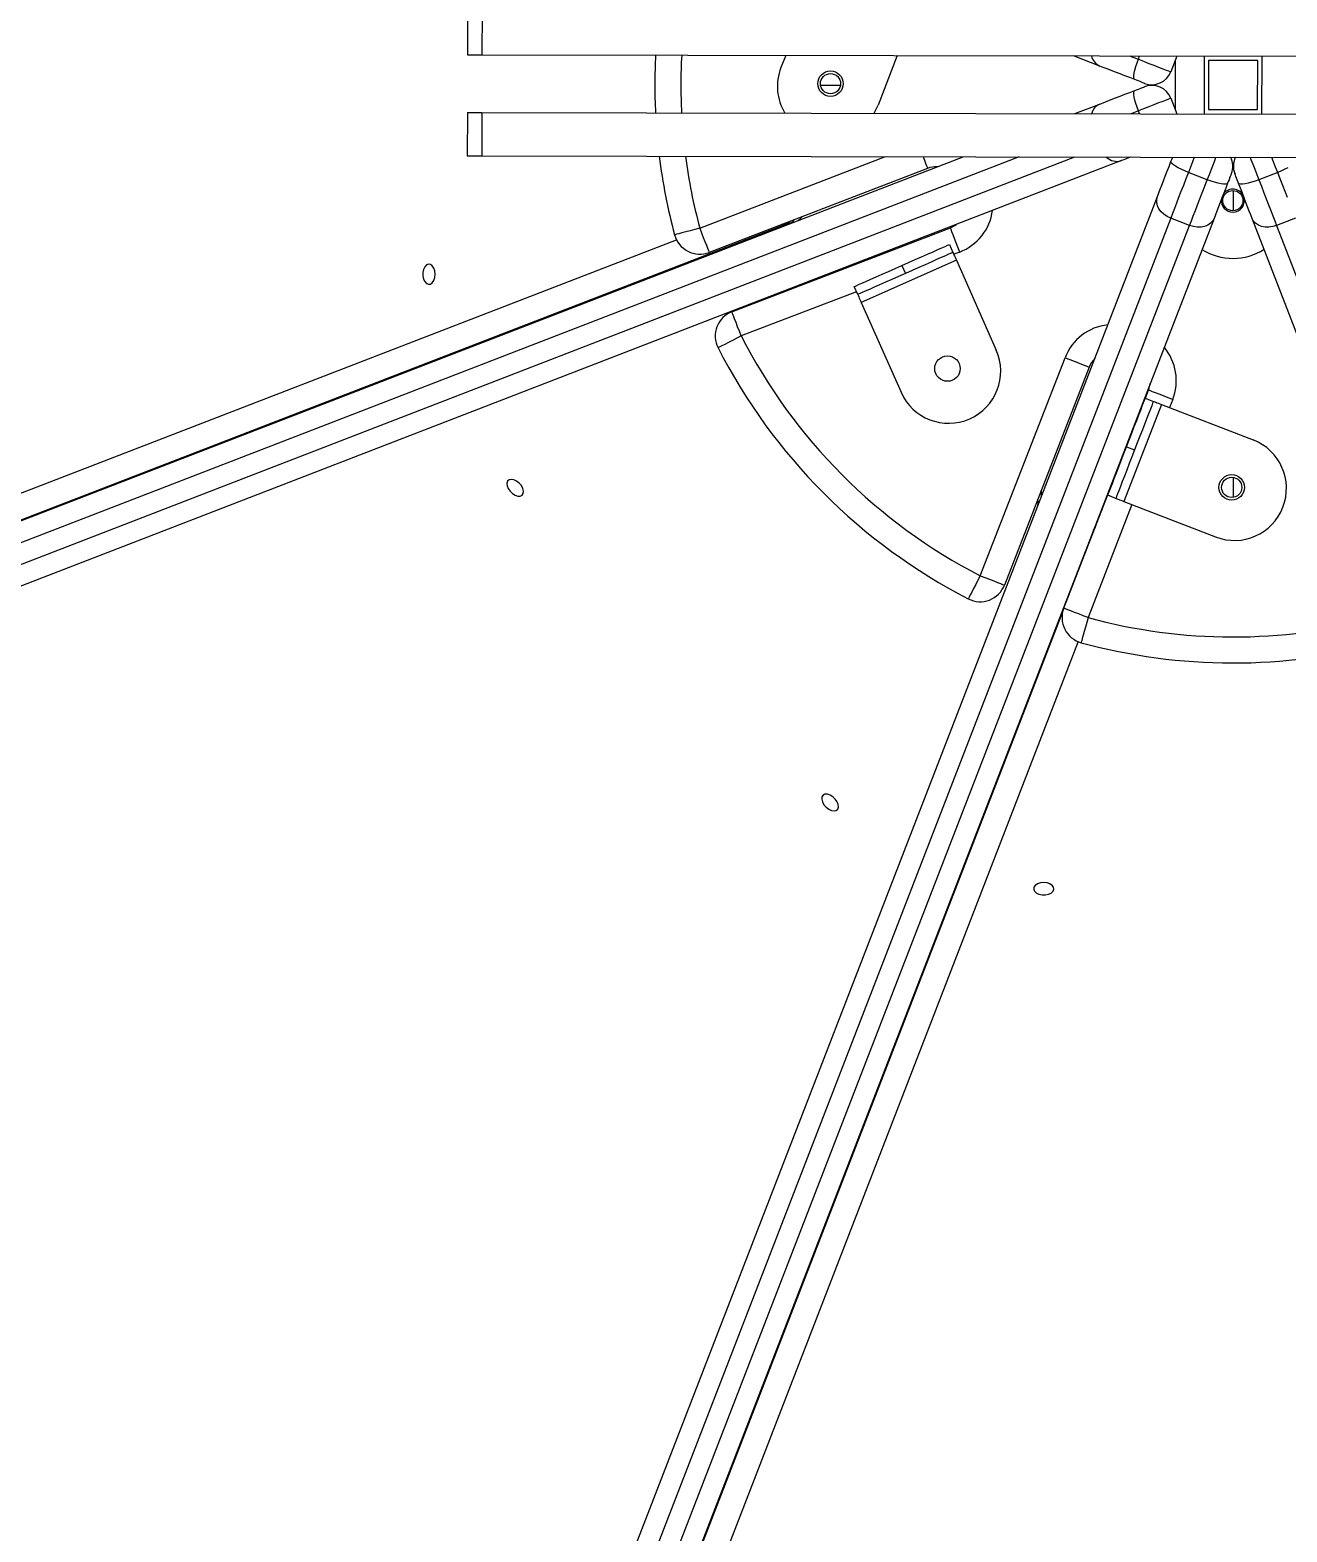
# Model space of a CAD drawing. Header units: millimetres. Extents: x -6332 to 8932, y -6739 to 7096.
# Drawn here: x -2262 to -1828, y -111 to 409 of the extents above; entities that cross this region are included whole.
import ezdxf

# ---------------------------------------------------------------- set-up
doc = ezdxf.new("R2010")
doc.units = ezdxf.units.MM
for name, color, linetype in [('DIKOM_ОБЪЕКТ', 7, 'Continuous'), ('DIKOM_РАЗМЕР_ЗОНА', 7, 'Continuous'), ('DIKOM_РАЗМЕР_ОБЪЕКТА', 7, 'Continuous')]:
    doc.layers.add(name, color=color, linetype=linetype)
doc.styles.add('style1', font='arial.ttf', dxfattribs={"width": 0.8})
doc.dimstyles.new('1-50', dxfattribs={"dimtxt": 300, "dimasz": 200, "dimexe": 100, "dimexo": 0, "dimgap": 100, "dimtad": 1, "dimtxsty": 'style1', "dimcen": 200, "dimclrd": 7, "dimclre": 7, "dimclrt": 7, "dimadec": 1, "dimazin": 2, "dimtfac": 1, "dimtmove": 0, "dimatfit": 2, "dimfxl": 0, "dimlwd": 25, "dimlwe": 18, "dimarcsym": 0})

# ---------------------------------------------------------------- blocks, each defined once
blk = doc.blocks.new('*D9')
at = {"layer": 'Defpoints', "color": 0, "transparency": 16777216}
for p in [(777.17, 5593.97), (-4228.73, -3389.78), (7301.72, -3389.78)]:
    blk.add_point(p, dxfattribs=at)
at = {"layer": 'DIKOM_РАЗМЕР_ОБЪЕКТА', "color": 7, "lineweight": 18, "transparency": 16777216}
for p, q in [((777.17, 5593.97), (7401.72, 5593.97)), ((-4228.73, -3389.78), (7401.72, -3389.78))]:
    blk.add_line(p, q, dxfattribs=at)
at = {"layer": 'DIKOM_РАЗМЕР_ОБЪЕКТА', "color": 7, "lineweight": 25, "transparency": 16777216}
blk.add_line((7301.72, 5393.97), (7301.72, -3189.78), dxfattribs=at)
at = {"layer": 'DIKOM_РАЗМЕР_ОБЪЕКТА', "color": 7, "transparency": 16777216}
for points in [[(7268.39, 5393.97), (7335.06, 5393.97), (7301.72, 5593.97)], [(7268.39, -3189.78), (7335.06, -3189.78), (7301.72, -3389.78)]]:
    blk.add_solid(points, dxfattribs=at)
at = {"layer": 'DIKOM_РАЗМЕР_ОБЪЕКТА', "color": 7, "transparency": 16777216, "insert": (7048.55, 1153.71), "char_height": 300, "attachment_point": 5, "rotation": 90, "style": 'style1'}
blk.add_mtext('9000', dxfattribs=at)
blk = doc.blocks.new('*D10')
at = {"layer": 'Defpoints', "color": 0, "transparency": 16777216}
for p in [(4034.78, 3636.59), (-4490.85, -1960.46), (4034.78, -5533.39)]:
    blk.add_point(p, dxfattribs=at)
at = {"layer": 'DIKOM_РАЗМЕР_ОБЪЕКТА', "color": 7, "lineweight": 18, "transparency": 16777216}
for p, q in [((4034.78, 3636.59), (4034.78, -5633.39)), ((-4490.85, -1960.46), (-4490.85, -5633.39))]:
    blk.add_line(p, q, dxfattribs=at)
at = {"layer": 'DIKOM_РАЗМЕР_ОБЪЕКТА', "color": 7, "lineweight": 25, "transparency": 16777216}
blk.add_line((-4290.85, -5533.39), (3834.78, -5533.39), dxfattribs=at)
at = {"layer": 'DIKOM_РАЗМЕР_ОБЪЕКТА', "color": 7, "transparency": 16777216}
for points in [[(-4290.85, -5500.05), (-4290.85, -5566.72), (-4490.85, -5533.39)], [(3834.78, -5500.05), (3834.78, -5566.72), (4034.78, -5533.39)]]:
    blk.add_solid(points, dxfattribs=at)
at = {"layer": 'DIKOM_РАЗМЕР_ОБЪЕКТА', "color": 7, "transparency": 16777216, "insert": (308.03, -5280.21), "char_height": 300, "attachment_point": 5, "style": 'style1'}
blk.add_mtext('8500', dxfattribs=at)
blk = doc.blocks.new('*D11')
at = {"layer": 'Defpoints', "color": 0, "transparency": 16777216}
for p in [(1114.35, 7096.35), (-4349.59, -4627.34), (8831.76, -4627.34)]:
    blk.add_point(p, dxfattribs=at)
at = {"layer": 'DIKOM_РАЗМЕР_ЗОНА', "color": 7, "lineweight": 18, "transparency": 16777216}
for p, q in [((1114.35, 7096.35), (8931.76, 7096.35)), ((-4349.59, -4627.34), (8931.76, -4627.34))]:
    blk.add_line(p, q, dxfattribs=at)
at = {"layer": 'DIKOM_РАЗМЕР_ЗОНА', "color": 7, "lineweight": 25, "transparency": 16777216}
blk.add_line((8831.76, 6896.35), (8831.76, -4427.34), dxfattribs=at)
at = {"layer": 'DIKOM_РАЗМЕР_ЗОНА', "color": 7, "transparency": 16777216}
for points in [[(8798.42, 6896.35), (8865.09, 6896.35), (8831.76, 7096.35)], [(8798.42, -4427.34), (8865.09, -4427.34), (8831.76, -4627.34)]]:
    blk.add_solid(points, dxfattribs=at)
at = {"layer": 'DIKOM_РАЗМЕР_ЗОНА', "color": 7, "transparency": 16777216, "insert": (8578.59, 1308.2), "char_height": 300, "attachment_point": 5, "rotation": 90, "style": 'style1'}
blk.add_mtext('11750', dxfattribs=at)
blk = doc.blocks.new('*D12')
at = {"layer": 'Defpoints', "color": 0, "transparency": 16777216}
for p in [(6134.38, 3354.85), (-6332, -2644.93), (6134.38, -6639)]:
    blk.add_point(p, dxfattribs=at)
at = {"layer": 'DIKOM_РАЗМЕР_ЗОНА', "color": 7, "lineweight": 18, "transparency": 16777216}
for p, q in [((6134.38, 3354.85), (6134.38, -6739)), ((-6332, -2644.93), (-6332, -6739))]:
    blk.add_line(p, q, dxfattribs=at)
at = {"layer": 'DIKOM_РАЗМЕР_ЗОНА', "color": 7, "lineweight": 25, "transparency": 16777216}
blk.add_line((-6132, -6639), (5934.38, -6639), dxfattribs=at)
at = {"layer": 'DIKOM_РАЗМЕР_ЗОНА', "color": 7, "transparency": 16777216}
for points in [[(-6132, -6605.67), (-6132, -6672.33), (-6332, -6639)], [(5934.38, -6605.67), (5934.38, -6672.33), (6134.38, -6639)]]:
    blk.add_solid(points, dxfattribs=at)
at = {"layer": 'DIKOM_РАЗМЕР_ЗОНА', "color": 7, "transparency": 16777216, "insert": (-98.81, -6385.83), "char_height": 300, "attachment_point": 5, "style": 'style1'}
blk.add_mtext('12500', dxfattribs=at)

msp = doc.modelspace()

# ---------------------------------------------------------------- linework, layer by layer
at = {"layer": 'DIKOM_ОБЪЕКТ', "color": 7, "linetype": 'Continuous', "lineweight": 15}
for p, q in [((-2111.105, 415.564), (-2111.132, 400.563)), ((-2106.105, 415.554), (-2106.132, 400.555)), ((-2111.132, 400.563), (-2111.053, 400.563)), ((-2111.053, 400.563), (-2110.62, 400.562)), ((-2110.62, 400.562), (-2109.841, 400.561)), ((-2109.841, 400.561), (-2108.776, 400.559)), ((-2108.776, 400.559), (-2107.507, 400.557)), ((-2107.507, 400.557), (-2106.132, 400.555)), ((-2106.132, 400.555), (-1821.312, 400.042)), ((-2001.074, 400.365), (-2002.716, 396.116)), ((-1962.504, 400.296), (-1969.138, 383.136)), ((-1892.465, 396.665), (-1901.574, 400.187)), ((-1891.251, 396.195), (-1892.465, 396.665)), ((-1889.929, 395.684), (-1891.251, 396.195)), ((-1888.509, 395.135), (-1889.929, 395.684)), ((-1887.001, 394.552), (-1888.509, 395.135)), ((-1882.07, 400.151), (-1881.369, 399.88)), ((-1881.369, 399.88), (-1879.089, 398.998)), ((-1880.492, 394.235), (-1880.272, 395.287)), ((-1880.272, 395.287), (-1879.956, 396.462)), ((-1879.956, 396.462), (-1879.556, 397.715)), ((-1879.556, 397.715), (-1879.089, 398.998)), ((-1879.089, 398.998), (-1878.646, 400.145)), ((-1879.089, 398.998), (-1877.265, 398.294)), ((-1877.265, 398.294), (-1875.44, 397.588)), ((-1875.44, 397.588), (-1873.685, 396.91)), ((-1873.685, 396.91), (-1872.066, 396.283)), ((-1872.066, 396.283), (-1870.646, 395.735)), ((-1870.646, 395.735), (-1869.481, 395.284)), ((-1869.481, 395.284), (-1868.615, 394.949)), ((-1865.795, 400.122), (-1867.901, 394.673)), ((-1866.314, 398.778), (-1866.346, 381.476)), ((-1856.312, 400.105), (-1856.348, 380.105)), ((-1854.815, 398.603), (-1854.845, 381.602)), ((-1837.815, 398.571), (-1854.815, 398.603)), ((-1837.845, 381.572), (-1837.815, 398.571)), ((-1836.348, 380.069), (-1836.312, 400.068)), ((-1989.035, 390.087), (-1982.099, 390.087)), ((-1885.416, 393.94), (-1887.001, 394.552)), ((-1883.765, 393.301), (-1885.416, 393.94)), ((-1882.059, 392.642), (-1883.765, 393.301)), ((-1880.311, 391.966), (-1882.059, 392.642)), ((-1880.617, 392.655), (-1880.609, 393.346)), ((-1880.516, 392.19), (-1880.617, 392.655)), ((-1880.609, 393.346), (-1880.492, 394.235)), ((-1880.311, 391.966), (-1880.516, 392.19)), ((-1879.695, 391.727), (-1880.311, 391.966)), ((-1879.082, 391.491), (-1879.695, 391.727)), ((-1878.501, 391.267), (-1879.082, 391.491)), ((-1877.982, 391.066), (-1878.501, 391.267)), ((-1877.549, 390.899), (-1877.982, 391.066)), ((-1877.224, 390.773), (-1877.549, 390.899)), ((-1877.023, 390.695), (-1877.224, 390.773)), ((-1876.954, 390.669), (-1877.023, 390.695)), ((-1868.615, 394.949), (-1868.081, 394.743)), ((-1868.081, 394.743), (-1867.901, 394.673)), ((-1889.929, 384.489), (-1888.509, 385.038)), ((-1888.509, 385.038), (-1887.001, 385.621)), ((-1887.001, 385.621), (-1885.416, 386.234)), ((-1885.416, 386.234), (-1883.765, 386.872)), ((-1883.765, 386.872), (-1882.059, 387.531)), ((-1882.059, 387.531), (-1880.311, 388.207)), ((-1880.617, 387.518), (-1880.516, 387.984)), ((-1880.609, 386.828), (-1880.617, 387.518)), ((-1880.492, 385.94), (-1880.609, 386.828)), ((-1880.516, 387.984), (-1880.311, 388.207)), ((-1880.272, 384.888), (-1880.492, 385.94)), ((-1880.311, 388.207), (-1879.695, 388.446)), ((-1879.956, 383.712), (-1880.272, 384.888)), ((-1879.695, 388.446), (-1879.082, 388.682)), ((-1879.082, 388.682), (-1878.501, 388.907)), ((-1878.501, 388.907), (-1877.982, 389.108)), ((-1877.982, 389.108), (-1877.549, 389.275)), ((-1877.549, 389.275), (-1877.224, 389.401)), ((-1877.224, 389.401), (-1877.023, 389.479)), ((-1877.023, 389.479), (-1876.954, 389.505)), ((-1869.481, 384.89), (-1870.646, 384.439)), ((-1868.615, 385.224), (-1869.481, 384.89)), ((-1868.081, 385.43), (-1868.615, 385.224)), ((-1867.901, 385.5), (-1868.081, 385.43)), ((-1867.901, 385.5), (-1865.822, 380.122)), ((-2111.168, 380.564), (-2111.195, 365.563)), ((-2111.168, 380.564), (-2111.089, 380.563)), ((-2111.089, 380.563), (-2110.656, 380.563)), ((-2110.656, 380.563), (-2109.877, 380.561)), ((-2109.877, 380.561), (-2108.812, 380.559)), ((-2108.812, 380.559), (-2107.543, 380.557)), ((-2107.543, 380.557), (-2106.168, 380.554)), ((-2106.168, 380.554), (-2106.195, 365.554)), ((-2106.168, 380.554), (-1821.348, 380.042)), ((-1970.525, 380.31), (-1970.233, 380.813)), ((-1970.233, 380.813), (-1969.138, 383.136)), ((-1901.062, 380.185), (-1892.465, 383.509)), ((-1892.465, 383.509), (-1891.251, 383.978)), ((-1891.251, 383.978), (-1889.929, 384.489)), ((-1881.369, 380.294), (-1881.739, 380.151)), ((-1879.089, 381.175), (-1881.369, 380.294)), ((-1879.556, 382.459), (-1879.956, 383.712)), ((-1879.089, 381.175), (-1879.556, 382.459)), ((-1877.265, 381.88), (-1879.089, 381.175)), ((-1878.691, 380.145), (-1879.089, 381.175)), ((-1875.44, 382.586), (-1877.265, 381.88)), ((-1873.685, 383.265), (-1875.44, 382.586)), ((-1872.066, 383.89), (-1873.685, 383.265)), ((-1870.646, 384.439), (-1872.066, 383.89)), ((-1854.845, 381.602), (-1837.845, 381.572)), ((-1920.36, 365.22), (-2827.309, 14.603)), ((-2824.831, 23.066), (-1939.683, 365.254)), ((-2824.784, 8.074), (-1901.037, 365.185)), ((-1884.893, 363.921), (-2817.259, 3.478)), ((-2111.195, 365.563), (-2111.116, 365.563)), ((-2111.116, 365.563), (-2110.683, 365.562)), ((-2110.683, 365.562), (-2109.904, 365.561)), ((-2109.904, 365.561), (-2108.839, 365.559)), ((-2108.839, 365.559), (-2107.57, 365.557)), ((-2107.57, 365.557), (-2106.195, 365.554)), ((-2106.195, 365.554), (-1821.375, 365.042)), ((-2030.803, 340.581), (-1966.509, 365.303)), ((-1953.572, 365.28), (-1953.451, 364.966)), ((-1953.451, 364.966), (-1952.962, 363.694)), ((-1867.797, 363.679), (-1867.559, 364.294)), ((-1867.559, 364.294), (-1867.321, 364.907)), ((-1867.321, 364.907), (-1867.238, 365.125)), ((-1859.738, 365.11), (-1860.361, 363.501)), ((-1853.153, 362.732), (-1852.527, 364.351)), ((-1852.527, 364.351), (-1852.238, 365.097)), ((-1840.414, 365.076), (-1840.133, 364.351)), ((-1840.133, 364.351), (-1839.508, 362.732)), ((-1832.3, 363.501), (-1832.904, 365.063)), ((-1952.016, 361.234), (-2027.573, 332.18)), ((-1952.962, 363.694), (-1952.56, 362.649)), ((-1952.56, 362.649), (-1952.262, 361.873)), ((-1952.262, 361.873), (-1952.078, 361.395)), ((-1952.078, 361.395), (-1952.016, 361.234)), ((-1869.77, 358.573), (-1869.132, 360.225)), ((-1869.132, 360.225), (-1868.472, 361.93)), ((-1868.472, 361.93), (-1867.797, 363.679)), ((-1867.769, 363.376), (-1867.797, 363.679)), ((-1867.492, 362.988), (-1867.769, 363.376)), ((-1866.976, 362.53), (-1867.492, 362.988)), ((-1866.24, 362.019), (-1866.976, 362.53)), ((-1865.313, 361.474), (-1866.24, 362.019)), ((-1864.231, 360.917), (-1865.313, 361.474)), ((-1863.035, 360.37), (-1864.231, 360.917)), ((-1861.771, 359.852), (-1863.035, 360.37)), ((-1861.771, 359.852), (-1862.652, 357.572)), ((-1861.066, 361.675), (-1861.771, 359.852)), ((-1855.242, 357.328), (-1861.771, 359.852)), ((-1860.361, 363.501), (-1861.066, 361.675)), ((-1855.242, 357.328), (-1854.537, 359.152)), ((-1854.537, 359.152), (-1853.831, 360.976)), ((-1853.831, 360.976), (-1853.153, 362.732)), ((-1847.142, 358.868), (-1847.309, 358.435)), ((-1847.016, 359.193), (-1847.142, 358.868)), ((-1846.938, 359.394), (-1847.016, 359.193)), ((-1846.912, 359.463), (-1846.938, 359.394)), ((-1845.722, 359.394), (-1845.748, 359.463)), ((-1845.644, 359.193), (-1845.722, 359.394)), ((-1845.518, 358.868), (-1845.644, 359.193)), ((-1845.351, 358.435), (-1845.518, 358.868)), ((-1839.508, 362.732), (-1838.829, 360.976)), ((-1838.829, 360.976), (-1838.123, 359.152)), ((-1838.123, 359.152), (-1837.418, 357.328)), ((-1830.889, 359.852), (-1837.418, 357.328)), ((-1831.594, 361.675), (-1832.3, 363.501)), ((-1830.889, 359.852), (-1831.594, 361.675)), ((-1829.625, 360.37), (-1830.889, 359.852)), ((-1830.008, 357.572), (-1830.889, 359.852)), ((-1828.429, 360.917), (-1829.625, 360.37)), ((-1827.347, 361.474), (-1828.429, 360.917)), ((-1872.026, 352.738), (-1871.515, 354.06)), ((-1871.515, 354.06), (-1870.966, 355.48)), ((-1870.966, 355.48), (-1870.383, 356.988)), ((-1870.383, 356.988), (-1869.77, 358.573)), ((-1863.513, 355.347), (-1864.345, 353.193)), ((-1862.652, 357.572), (-1863.513, 355.347)), ((-1856.984, 352.822), (-1856.123, 355.047)), ((-1856.123, 355.047), (-1855.242, 357.328)), ((-1853.958, 356.86), (-1855.242, 357.328)), ((-1852.705, 356.462), (-1853.958, 356.86)), ((-1851.53, 356.145), (-1852.705, 356.462)), ((-1850.478, 355.925), (-1851.53, 356.145)), ((-1849.589, 355.808), (-1850.478, 355.925)), ((-1848.899, 355.8), (-1849.589, 355.808)), ((-1848.885, 354.358), (-1849.545, 352.653)), ((-1848.433, 355.901), (-1848.899, 355.8)), ((-1848.209, 356.106), (-1848.885, 354.358)), ((-1848.209, 356.106), (-1848.433, 355.901)), ((-1847.971, 356.722), (-1848.209, 356.106)), ((-1847.734, 357.335), (-1847.971, 356.722)), ((-1847.51, 357.916), (-1847.734, 357.335)), ((-1847.309, 358.435), (-1847.51, 357.916)), ((-1846.33, 353.586), (-1846.33, 346.587)), ((-1845.15, 357.916), (-1845.351, 358.435)), ((-1844.926, 357.335), (-1845.15, 357.916)), ((-1844.689, 356.722), (-1844.926, 357.335)), ((-1844.451, 356.106), (-1844.689, 356.722)), ((-1844.227, 355.901), (-1844.451, 356.106)), ((-1843.775, 354.358), (-1844.451, 356.106)), ((-1843.761, 355.8), (-1844.227, 355.901)), ((-1843.116, 352.653), (-1843.775, 354.358)), ((-1843.071, 355.808), (-1843.761, 355.8)), ((-1842.183, 355.925), (-1843.071, 355.808)), ((-1841.131, 356.145), (-1842.183, 355.925)), ((-1839.955, 356.462), (-1841.131, 356.145)), ((-1838.702, 356.86), (-1839.955, 356.462)), ((-1837.418, 357.328), (-1838.702, 356.86)), ((-1837.418, 357.328), (-1836.537, 355.047)), ((-1836.537, 355.047), (-1835.677, 352.822)), ((-1829.148, 355.347), (-1830.008, 357.572)), ((-1828.315, 353.193), (-1829.148, 355.347)), ((-2232.938, -580.842), (-1872.495, 351.523)), ((-1872.747, 350.499), (-1872.495, 351.523)), ((-1872.738, 349.418), (-1872.747, 350.499)), ((-1872.469, 348.32), (-1872.738, 349.418)), ((-1872.495, 351.523), (-1872.026, 352.738)), ((-1871.95, 347.248), (-1872.469, 348.32)), ((-1865.905, 349.158), (-1866.621, 347.306)), ((-1865.145, 351.126), (-1865.905, 349.158)), ((-1864.345, 353.193), (-1865.145, 351.126)), ((-1859.376, 346.635), (-1858.616, 348.601)), ((-1858.616, 348.601), (-1857.816, 350.669)), ((-1857.816, 350.669), (-1856.984, 352.822)), ((-1850.796, 349.416), (-1851.379, 347.908)), ((-1850.183, 351.001), (-1850.796, 349.416)), ((-1849.545, 352.653), (-1850.183, 351.001)), ((-1842.477, 351.001), (-1843.116, 352.653)), ((-1841.864, 349.416), (-1842.477, 351.001)), ((-1841.281, 347.908), (-1841.864, 349.416)), ((-1835.677, 352.822), (-1834.844, 350.669)), ((-1834.844, 350.669), (-1834.045, 348.601)), ((-1834.045, 348.601), (-1833.284, 346.635)), ((-1827.516, 351.126), (-1828.315, 353.193)), ((-1867.9, 343.998), (-2228.343, -588.367)), ((-1852.908, 343.951), (-2213.351, -588.414)), ((-1999.252, 343.07), (-2000.11, 342.343)), ((-1871.201, 346.243), (-1871.95, 347.248)), ((-1870.251, 345.345), (-1871.201, 346.243)), ((-1869.137, 344.586), (-1870.251, 345.345)), ((-1867.9, 343.998), (-1869.137, 344.586)), ((-1867.287, 345.582), (-1867.9, 343.998)), ((-1861.371, 341.474), (-1867.9, 343.998)), ((-1866.621, 347.306), (-1867.287, 345.582)), ((-1861.371, 341.474), (-1860.758, 343.059)), ((-1860.758, 343.059), (-1860.092, 344.783)), ((-1860.092, 344.783), (-1859.376, 346.635)), ((-1852.908, 343.951), (-1853.411, 343.024)), ((-1852.439, 345.166), (-1852.908, 343.951)), ((-1851.928, 346.488), (-1852.439, 345.166)), ((-1851.379, 347.908), (-1851.928, 346.488)), ((-1840.733, 346.488), (-1841.281, 347.908)), ((-1840.222, 345.166), (-1840.733, 346.488)), ((-1839.752, 343.951), (-1840.222, 345.166)), ((-1479.309, -588.414), (-1839.752, 343.951)), ((-1839.249, 343.024), (-1839.752, 343.951)), ((-1833.284, 346.635), (-1832.568, 344.783)), ((-1832.568, 344.783), (-1831.902, 343.059)), ((-1831.902, 343.059), (-1831.289, 341.474)), ((-1824.76, 343.998), (-1831.289, 341.474)), ((-2001.084, 341.823), (-2838.366, 18.139)), ((-2221.814, -590.892), (-1861.371, 341.474)), ((-2039.328, 338.292), (-2039.495, 338.247)), ((-2038.833, 338.426), (-2039.328, 338.292)), ((-2038.03, 338.641), (-2038.833, 338.426)), ((-2036.949, 338.931), (-2038.03, 338.641)), ((-2035.632, 339.285), (-2036.949, 338.931)), ((-2034.129, 339.687), (-2035.632, 339.285)), ((-2032.498, 340.125), (-2034.129, 339.687)), ((-2030.803, 340.581), (-2032.498, 340.125)), ((-2030.803, 340.581), (-2030.173, 338.942)), ((-2030.173, 338.942), (-2029.567, 337.366)), ((-2019.677, 311.646), (-1944.12, 340.699)), ((-2001.084, 341.823), (-2002.165, 341.95)), ((-2000.11, 342.343), (-2001.084, 341.823)), ((-2000.295, 341.823), (-2001.084, 341.823)), ((-1944.12, 340.699), (-1942.543, 341.491)), ((-1944.058, 340.538), (-1944.12, 340.699)), ((-1943.874, 340.059), (-1944.058, 340.538)), ((-1943.576, 339.283), (-1943.874, 340.059)), ((-1943.174, 338.239), (-1943.576, 339.283)), ((-1942.684, 336.966), (-1943.174, 338.239)), ((-1942.543, 341.491), (-1942.052, 341.825)), ((-1860.06, 341.078), (-1861.371, 341.474)), ((-1858.725, 340.889), (-1860.06, 341.078)), ((-1857.418, 340.915), (-1858.725, 340.889)), ((-1856.188, 341.154), (-1857.418, 340.915)), ((-1855.083, 341.599), (-1856.188, 341.154)), ((-1854.145, 342.23), (-1855.083, 341.599)), ((-1853.411, 343.024), (-1854.145, 342.23)), ((-1838.515, 342.23), (-1839.249, 343.024)), ((-1837.577, 341.599), (-1838.515, 342.23)), ((-1836.472, 341.154), (-1837.577, 341.599)), ((-1835.243, 340.915), (-1836.472, 341.154)), ((-1833.935, 340.889), (-1835.243, 340.915)), ((-1832.6, 341.078), (-1833.935, 340.889)), ((-1831.289, 341.474), (-1832.6, 341.078)), ((-1831.289, 341.474), (-1470.846, -590.892)), ((-2844.885, 24.95), (-2038.852, 336.554)), ((-2029.567, 337.366), (-2029.008, 335.914)), ((-2029.008, 335.914), (-2028.519, 334.641)), ((-2028.519, 334.641), (-2028.117, 333.596)), ((-2028.117, 333.596), (-2027.818, 332.82)), ((-2027.818, 332.82), (-2027.635, 332.341)), ((-1950.117, 332.4), (-1948.456, 333.135)), ((-1948.456, 333.135), (-1947.049, 333.757)), ((-1947.049, 333.757), (-1945.923, 334.255)), ((-1945.923, 334.255), (-1945.103, 334.619)), ((-1945.103, 334.619), (-1944.603, 334.839)), ((-1944.603, 334.839), (-1944.436, 334.913)), ((-1944.436, 334.913), (-1943.222, 332.17)), ((-1942.126, 335.513), (-1942.684, 336.966)), ((-1941.52, 333.938), (-1942.126, 335.513)), ((-1940.89, 332.298), (-1941.52, 333.938)), ((-2125.352, 327.822), (-2125.944, 327.191)), ((-2124.667, 328.105), (-2125.352, 327.822)), ((-2123.962, 328.01), (-2124.667, 328.105)), ((-2123.315, 327.547), (-2123.962, 328.01)), ((-2122.795, 326.766), (-2123.315, 327.547)), ((-2027.635, 332.341), (-2027.573, 332.18)), ((-1942.008, 329.427), (-1974.931, 314.862)), ((-1963.24, 326.595), (-1960.897, 327.631)), ((-1960.897, 327.631), (-1958.554, 328.668)), ((-1960.897, 327.631), (-1959.683, 324.887)), ((-1958.554, 328.668), (-1956.259, 329.683)), ((-1956.259, 329.683), (-1954.059, 330.656)), ((-1952.845, 327.913), (-1955.046, 326.94)), ((-1954.059, 330.656), (-1951.997, 331.569)), ((-1950.784, 328.825), (-1952.845, 327.913)), ((-1951.997, 331.569), (-1950.117, 332.4)), ((-1948.904, 329.657), (-1950.784, 328.825)), ((-1947.243, 330.391), (-1948.904, 329.657)), ((-1945.835, 331.014), (-1947.243, 330.391)), ((-1944.71, 331.512), (-1945.835, 331.014)), ((-1943.889, 331.875), (-1944.71, 331.512)), ((-1943.39, 332.096), (-1943.889, 331.875)), ((-1943.222, 332.17), (-1943.39, 332.096)), ((-1943.222, 332.17), (-1943.199, 332.117)), ((-1943.199, 332.117), (-1943.13, 331.961)), ((-1943.13, 331.961), (-1943.018, 331.708)), ((-1943.018, 331.708), (-1942.867, 331.367)), ((-1940.89, 332.298), (-1942.932, 331.513)), ((-1942.867, 331.367), (-1942.683, 330.951)), ((-1942.683, 330.951), (-1942.473, 330.477)), ((-1942.473, 330.477), (-1942.245, 329.962)), ((-1942.245, 329.962), (-1942.008, 329.427)), ((-1942.008, 329.427), (-1928.253, 298.333)), ((-2126.378, 326.283), (-2126.607, 325.192)), ((-2126.607, 325.192), (-2126.607, 324.04)), ((-2126.607, 324.04), (-2126.378, 322.951)), ((-2125.944, 327.191), (-2126.378, 326.283)), ((-2126.378, 322.951), (-2125.944, 322.042)), ((-2123.315, 321.687), (-2122.795, 322.467)), ((-2122.459, 325.753), (-2122.795, 326.766)), ((-2122.795, 322.467), (-2122.459, 323.481)), ((-2122.343, 324.616), (-2122.459, 325.753)), ((-2122.459, 323.481), (-2122.343, 324.616)), ((-1992.878, 321.951), (-1992.511, 322.317)), ((-1991.463, 322.587), (-1992.511, 322.317)), ((-1991.123, 322.625), (-1991.463, 322.587)), ((-1987.969, 323.838), (-1988.687, 323.795)), ((-1973.337, 322.127), (-1971.677, 322.863)), ((-1971.677, 322.863), (-1969.796, 323.694)), ((-1969.796, 323.694), (-1967.735, 324.606)), ((-1967.735, 324.606), (-1965.535, 325.58)), ((-1964.321, 322.836), (-1966.521, 321.862)), ((-1965.535, 325.58), (-1963.24, 326.595)), ((-1962.026, 323.852), (-1964.321, 322.836)), ((-1959.683, 324.887), (-1962.026, 323.852)), ((-1957.341, 325.924), (-1959.683, 324.887)), ((-1955.046, 326.94), (-1957.341, 325.924)), ((-2125.944, 322.042), (-2125.352, 321.411)), ((-2125.352, 321.411), (-2124.667, 321.129)), ((-2124.667, 321.129), (-2123.962, 321.224)), ((-2123.962, 321.224), (-2123.315, 321.687)), ((-1976.574, 318.577), (-2016.447, 303.246)), ((-1977.358, 320.349), (-1977.191, 320.423)), ((-1976.144, 317.606), (-1977.358, 320.349)), ((-1977.191, 320.423), (-1976.691, 320.644)), ((-1976.691, 320.644), (-1975.871, 321.007)), ((-1975.977, 317.679), (-1976.144, 317.606)), ((-1976.144, 317.606), (-1976.121, 317.553)), ((-1976.121, 317.553), (-1976.052, 317.397)), ((-1976.052, 317.397), (-1975.94, 317.143)), ((-1975.478, 317.901), (-1975.977, 317.679)), ((-1975.94, 317.143), (-1975.789, 316.802)), ((-1975.871, 321.007), (-1974.745, 321.505)), ((-1974.657, 318.264), (-1975.478, 317.901)), ((-1974.745, 321.505), (-1973.337, 322.127)), ((-1973.531, 318.762), (-1974.657, 318.264)), ((-1972.124, 319.385), (-1973.531, 318.762)), ((-1970.463, 320.119), (-1972.124, 319.385)), ((-1968.583, 320.951), (-1970.463, 320.119)), ((-1966.521, 321.862), (-1968.583, 320.951)), ((-1975.789, 316.802), (-1975.605, 316.386)), ((-1975.605, 316.386), (-1975.395, 315.912)), ((-1975.395, 315.912), (-1975.167, 315.397)), ((-1975.167, 315.397), (-1974.931, 314.862)), ((-1974.931, 314.862), (-1961.175, 283.769)), ((-2019.615, 311.484), (-2019.677, 311.646)), ((-2019.431, 311.007), (-2019.615, 311.484)), ((-2019.132, 310.23), (-2019.431, 311.007)), ((-2018.731, 309.185), (-2019.132, 310.23)), ((-2018.241, 307.913), (-2018.731, 309.185)), ((-2017.683, 306.46), (-2018.241, 307.913)), ((-2019.514, 301.68), (-2020.9, 300.972)), ((-2018.01, 302.447), (-2019.514, 301.68)), ((-2016.447, 303.246), (-2018.01, 302.447)), ((-2017.077, 304.884), (-2017.683, 306.46)), ((-2016.447, 303.246), (-2017.077, 304.884)), ((-2024.309, 299.233), (-2024.463, 299.153)), ((-2023.852, 299.465), (-2024.309, 299.233)), ((-2023.112, 299.843), (-2023.852, 299.465)), ((-2022.115, 300.352), (-2023.112, 299.843)), ((-2020.9, 300.972), (-2022.115, 300.352)), ((-1933.783, 220.284), (-1904.458, 295.735)), ((-1896.069, 292.476), (-1925.394, 217.024)), ((-1904.458, 295.735), (-1902.821, 295.099)), ((-1902.821, 295.099), (-1901.248, 294.488)), ((-1901.248, 294.488), (-1899.798, 293.924)), ((-1899.798, 293.924), (-1898.526, 293.43)), ((-1898.526, 293.43), (-1897.483, 293.025)), ((-1897.483, 293.025), (-1896.708, 292.724)), ((-1896.708, 292.724), (-1896.231, 292.538)), ((-1896.231, 292.538), (-1896.069, 292.476)), ((-1875.564, 284.506), (-1875.089, 286.204)), ((-1875.089, 286.204), (-1875.005, 286.793)), ((-1877.274, 280.185), (-1876.951, 281.022)), ((-1876.951, 281.022), (-1876.754, 281.531)), ((-1876.754, 281.531), (-1876.688, 281.702)), ((-1876.688, 281.702), (-1873.89, 280.621)), ((-1876.658, 281.691), (-1875.564, 284.506)), ((-1875.403, 284.443), (-1875.564, 284.506)), ((-1874.925, 284.257), (-1875.403, 284.443)), ((-1874.15, 283.956), (-1874.925, 284.257)), ((-1873.107, 283.55), (-1874.15, 283.956)), ((-1871.836, 283.056), (-1873.107, 283.55)), ((-1870.385, 282.493), (-1871.836, 283.056)), ((-1868.812, 281.881), (-1870.385, 282.493)), ((-1867.175, 281.245), (-1868.812, 281.881)), ((-1867.175, 281.245), (-1868.263, 278.445)), ((-1871.092, 279.539), (-1884.072, 245.96)), ((-1879.669, 273.99), (-1878.928, 275.908)), ((-1878.928, 275.908), (-1878.273, 277.601)), ((-1878.273, 277.601), (-1877.718, 279.037)), ((-1877.718, 279.037), (-1877.274, 280.185)), ((-1875.475, 276.52), (-1876.13, 274.826)), ((-1874.92, 277.955), (-1875.475, 276.52)), ((-1874.476, 279.103), (-1874.92, 277.955)), ((-1874.153, 279.941), (-1874.476, 279.103)), ((-1873.956, 280.45), (-1874.153, 279.941)), ((-1873.89, 280.621), (-1873.956, 280.45)), ((-1873.89, 280.621), (-1873.836, 280.6)), ((-1873.836, 280.6), (-1873.677, 280.538)), ((-1873.677, 280.538), (-1873.418, 280.438)), ((-1873.418, 280.438), (-1873.07, 280.304)), ((-1873.07, 280.304), (-1872.646, 280.14)), ((-1872.646, 280.14), (-1872.162, 279.953)), ((-1872.162, 279.953), (-1871.637, 279.75)), ((-1871.637, 279.75), (-1871.092, 279.539)), ((-1871.092, 279.539), (-1839.379, 267.279)), ((-1881.35, 269.643), (-1880.482, 271.888)), ((-1880.482, 271.888), (-1879.669, 273.99)), ((-1877.684, 270.805), (-1878.552, 268.561)), ((-1876.871, 272.908), (-1877.684, 270.805)), ((-1876.13, 274.826), (-1876.871, 272.908)), ((-1883.178, 264.913), (-1882.255, 267.303)), ((-1882.255, 267.303), (-1881.35, 269.643)), ((-1879.456, 266.221), (-1880.38, 263.831)), ((-1878.552, 268.561), (-1879.456, 266.221)), ((-1904.889, 209.054), (-1883.166, 264.946)), ((-1885.875, 257.938), (-1885.007, 260.183)), ((-1885.007, 260.183), (-1884.102, 262.524)), ((-1884.102, 262.524), (-1883.178, 264.913)), ((-1883.178, 264.913), (-1880.38, 263.831)), ((-1881.304, 261.442), (-1882.209, 259.101)), ((-1880.38, 263.831), (-1881.304, 261.442)), ((-1887.429, 253.919), (-1886.687, 255.837)), ((-1886.687, 255.837), (-1885.875, 257.938)), ((-1883.889, 254.754), (-1884.631, 252.837)), ((-1883.076, 256.857), (-1883.889, 254.754)), ((-1882.209, 259.101), (-1883.076, 256.857)), ((-2097.287, 252.956), (-2097.521, 252.247)), ((-2097.521, 252.247), (-2097.442, 251.369)), ((-2097.442, 251.369), (-2097.059, 250.419)), ((-2096.766, 253.423), (-2097.287, 252.956)), ((-2097.059, 250.419), (-2096.414, 249.498)), ((-2096.014, 253.593), (-2096.766, 253.423)), ((-2096.414, 249.498), (-2095.576, 248.709)), ((-2095.113, 253.449), (-2096.014, 253.593)), ((-2094.161, 253.009), (-2095.113, 253.449)), ((-2093.26, 252.317), (-2094.161, 253.009)), ((-2092.508, 251.451), (-2093.26, 252.317)), ((-2091.987, 250.503), (-2092.508, 251.451)), ((-2091.753, 249.577), (-2091.987, 250.503)), ((-2091.832, 248.771), (-2091.753, 249.577)), ((-1889.406, 248.804), (-1889.082, 249.641)), ((-1889.082, 249.641), (-1888.639, 250.79)), ((-1888.639, 250.79), (-1888.084, 252.225)), ((-1888.084, 252.225), (-1887.429, 253.919)), ((-1885.84, 249.707), (-1886.284, 248.559)), ((-1885.285, 251.143), (-1885.84, 249.707)), ((-1884.631, 252.837), (-1885.285, 251.143)), ((-1846.33, 254.318), (-1846.33, 247.382)), ((-2095.576, 248.709), (-2094.637, 248.135)), ((-2094.637, 248.135), (-2093.697, 247.839)), ((-2093.697, 247.839), (-2092.86, 247.852)), ((-2092.86, 247.852), (-2092.215, 248.176)), ((-2092.215, 248.176), (-2091.832, 248.771)), ((-1881.305, 244.89), (-1896.5, 205.793)), ((-1889.669, 248.124), (-1889.603, 248.295)), ((-1886.871, 247.043), (-1889.669, 248.124)), ((-1889.603, 248.295), (-1889.406, 248.804)), ((-1886.805, 247.213), (-1886.871, 247.043)), ((-1886.871, 247.043), (-1886.817, 247.022)), ((-1886.817, 247.022), (-1886.658, 246.96)), ((-1886.608, 247.723), (-1886.805, 247.213)), ((-1886.658, 246.96), (-1886.399, 246.86)), ((-1886.284, 248.559), (-1886.608, 247.723)), ((-1886.399, 246.86), (-1886.051, 246.725)), ((-1886.051, 246.725), (-1885.627, 246.561)), ((-1885.627, 246.561), (-1885.143, 246.374)), ((-1885.143, 246.374), (-1884.618, 246.172)), ((-1884.618, 246.172), (-1884.072, 245.96)), ((-1884.072, 245.96), (-1852.36, 233.701)), ((-1894.074, 237.096), (-1894.594, 236.122)), ((-1894.594, 235.542), (-1894.594, 236.122)), ((-1893.894, 237.342), (-1894.074, 237.096)), ((-1934.587, 218.723), (-1935.36, 217.222)), ((-1933.783, 220.284), (-1934.587, 218.723)), ((-1933.783, 220.284), (-1932.147, 219.648)), ((-1932.147, 219.648), (-1930.573, 219.036)), ((-1930.573, 219.036), (-1929.123, 218.473)), ((-1929.123, 218.473), (-1927.851, 217.979)), ((-1937.209, 213.632), (-1937.59, 212.892)), ((-1936.697, 214.626), (-1937.209, 213.632)), ((-1936.072, 215.838), (-1936.697, 214.626)), ((-1935.36, 217.222), (-1936.072, 215.838)), ((-1927.851, 217.979), (-1926.808, 217.573)), ((-1926.808, 217.573), (-1926.033, 217.272)), ((-1926.033, 217.272), (-1925.556, 217.086)), ((-1925.556, 217.086), (-1925.394, 217.024)), ((-1937.825, 212.437), (-1937.904, 212.283)), ((-1937.59, 212.892), (-1937.825, 212.437)), ((-1904.727, 208.991), (-1904.889, 209.054)), ((-1904.25, 208.806), (-1904.727, 208.991)), ((-1903.475, 208.505), (-1904.25, 208.806)), ((-1902.432, 208.099), (-1903.475, 208.505)), ((-1901.16, 207.605), (-1902.432, 208.099)), ((-2218.278, -601.949), (-1905.319, 207.59)), ((-1899.71, 207.041), (-1901.16, 207.605)), ((-1898.137, 206.43), (-1899.71, 207.041)), ((-1896.5, 205.793), (-1898.137, 206.43)), ((-1896.961, 204.1), (-1897.405, 202.471)), ((-1896.5, 205.793), (-1896.961, 204.1)), ((-1898.684, 197.771), (-1898.819, 197.276)), ((-1898.466, 198.573), (-1898.684, 197.771)), ((-1898.172, 199.653), (-1898.466, 198.573)), ((-1897.813, 200.969), (-1898.172, 199.653)), ((-1897.405, 202.471), (-1897.813, 200.969)), ((-1899.903, 197.462), (-2211.467, -608.468)), ((-1898.819, 197.276), (-1898.864, 197.109)), ((-1988.522, 143.708), (-1988.601, 142.903)), ((-1988.601, 142.903), (-1988.367, 141.976)), ((-1988.14, 144.304), (-1988.522, 143.708)), ((-1988.367, 141.976), (-1987.846, 141.028)), ((-1987.495, 144.627), (-1988.14, 144.304)), ((-1987.846, 141.028), (-1987.094, 140.162)), ((-1986.657, 144.641), (-1987.495, 144.627)), ((-1985.717, 144.344), (-1986.657, 144.641)), ((-1984.778, 143.77), (-1985.717, 144.344)), ((-1983.94, 142.981), (-1984.778, 143.77)), ((-1983.295, 142.061), (-1983.94, 142.981)), ((-1982.912, 141.11), (-1983.295, 142.061)), ((-1982.834, 140.233), (-1982.912, 141.11)), ((-1987.094, 140.162), (-1986.193, 139.471)), ((-1986.193, 139.471), (-1985.241, 139.03)), ((-1985.241, 139.03), (-1984.34, 138.886)), ((-1984.34, 138.886), (-1983.588, 139.057)), ((-1983.588, 139.057), (-1983.067, 139.523)), ((-1983.067, 139.523), (-1982.834, 140.233)), ((-1915.193, 112.454), (-1915.288, 111.75)), ((-1915.288, 111.75), (-1915.005, 111.065)), ((-1914.73, 113.102), (-1915.193, 112.454)), ((-1915.005, 111.065), (-1914.375, 110.474)), ((-1913.95, 113.622), (-1914.73, 113.102)), ((-1914.375, 110.474), (-1913.466, 110.039)), ((-1912.937, 113.957), (-1913.95, 113.622)), ((-1913.466, 110.039), (-1912.376, 109.81)), ((-1911.8, 114.074), (-1912.937, 113.957)), ((-1912.376, 109.81), (-1911.224, 109.81)), ((-1910.664, 113.957), (-1911.8, 114.074)), ((-1911.224, 109.81), (-1910.134, 110.039)), ((-1909.65, 113.622), (-1910.664, 113.957)), ((-1910.134, 110.039), (-1909.225, 110.474)), ((-1908.87, 113.102), (-1909.65, 113.622)), ((-1909.225, 110.474), (-1908.595, 111.065)), ((-1908.407, 112.454), (-1908.87, 113.102)), ((-1908.595, 111.065), (-1908.312, 111.75)), ((-1908.312, 111.75), (-1908.407, 112.454))]:
    msp.add_line(p, q, dxfattribs=at)
for centre, radius in [((-1985.567, 390.559), 4.4), ((-1985.567, 390.559), 3.5), ((-1846.402, 350.087), 3.5), ((-1945.119, 291.965), 4.4), ((-1846.802, 250.85), 4.4), ((-1846.802, 250.85), 3.5)]:
    msp.add_circle(centre, radius, dxfattribs=at)
for centre, radius, start, end in [((-1846.33, 390.087), 200, 177.03092, 182.76289), ((-1846.33, 390.087), 191, 176.89575, 182.89805), ((-1985.927, 389.626), 18, 158.86401, 210.96118), ((-1890.415, 401.256), 5.028, 192.41078, 245.93498), ((-1874.43, 397.198), 7, 248.86401, 338.86401), ((-1874.43, 382.976), 7, 21.13599, 111.13599), ((-1890.493, 378.991), 4.93, 113.58495, 166.10305), ((-1846.33, 390.087), 200, 187.07766, 195.02231), ((-1846.33, 390.087), 191, 187.41793, 195.02231), ((-1886.468, 368.897), 5.219, 225.6358, 287.56389), ((-1742.998, 1.691), 389.031, 110.88953, 111.39152), ((-1853.441, 361.987), 7, 338.86401, 26.30064), ((-1839.219, 361.987), 7, 153.72678, 201.13599), ((-1948.786, 352.833), 9, 88.45292, 111.03289), ((-1846.402, 350.087), 4, 25.10208, 143.45166), ((-1846.402, 350.087), 4, 174.27636, 269.8969), ((-1846.402, 350.087), 4, 269.8969, 17.16989), ((-2002.52, 347.081), 5.71, 292.94051, 321.60441), ((-1947.35, 349.1), 18, 291.03289, 352.2467), ((-2030.803, 340.581), 9, 195.02231, 291.03289), ((-1846.402, 350.087), 20, 237.74733, 302.64494), ((-2016.447, 303.246), 9, 111.03289, 207.04347), ((-1887.681, 289.215), 18, 96.33672, 158.76091), ((-1846.33, 390.087), 191, 207.04347, 242.75034), ((-1846.33, 390.087), 200, 207.04347, 242.75034), ((-1944.714, 291.051), 18, 293.86401, 23.86401), ((-1883.952, 287.766), 18, 338.76091, 39.97472), ((-1887.681, 289.215), 9, 136.18094, 158.76091), ((-1944.714, 291.051), 18, 203.86401, 293.86401), ((-1845.869, 250.49), 18, 338.86401, 68.86401), ((-1919.658, 245.854), 5.89, 340.68282, 8.82988), ((-1845.869, 250.49), 18, 248.86401, 338.86401), ((-1933.783, 220.284), 9, 242.75034, 338.76091), ((-1896.5, 205.794), 9, 158.76091, 254.77149), ((-1846.33, 390.087), 191, 254.77149, 285.02231), ((-1846.33, 390.087), 200, 254.77149, 285.02231)]:
    msp.add_arc(centre, radius, start, end, dxfattribs=at)
for points, knots in [([(-1996.937, 343.121), (-1996.675, 343.302), (-1996.076, 343.716), (-1995.6, 344.267), (-1995.331, 344.578)], [0, 0, 0, 0, 0.4367708, 1, 1, 1, 1]), ([(-1912.621, 247.731), (-1912.595, 247.941), (-1912.51, 248.627), (-1912.597, 249.315), (-1912.658, 249.793)], [0, 0, 0, 0, 0.3051892, 1, 1, 1, 1]), ([(-1892.835, 240.068), (-1892.98, 239.927), (-1893.138, 239.774), (-1893.251, 239.588), (-1893.26, 239.573)], [0, 0, 0, 0, 0.9192894, 1, 1, 1, 1])]:
    msp.add_open_spline(points, degree=3, knots=knots, dxfattribs=at)

# ---------------------------------------------------------------- dimensions: what is measured, and where the dimension line sits
at = {"layer": 'DIKOM_РАЗМЕР_ЗОНА'}
dim = msp.add_linear_dim(base=(8831.757, -4627.344), p1=(1114.346, 7096.351), p2=(-4349.589, -4627.344), angle=90, text='11750', dimstyle='1-50', dxfattribs=at)
dim.commit()
dim.dimension.update_dxf_attribs({"geometry": '*D11', "text_midpoint": (8831.757, 1308.196), "dimtype": 160})
dim = msp.add_linear_dim(base=(6134.379, -6639), p1=(-6332, -2644.933), p2=(6134.379, 3354.853), text='12500', dimstyle='1-50', dxfattribs=at)
dim.commit()
dim.dimension.update_dxf_attribs({"geometry": '*D12', "text_midpoint": (-98.81, -6639), "dimtype": 160})
at = {"layer": 'DIKOM_РАЗМЕР_ОБЪЕКТА'}
dim = msp.add_linear_dim(base=(7301.722, -3389.779), p1=(777.17, 5593.968), p2=(-4228.728, -3389.779), angle=90, text='9000', dimstyle='1-50', dxfattribs=at)
dim.commit()
dim.dimension.update_dxf_attribs({"geometry": '*D9', "text_midpoint": (7301.722, 1153.714), "dimtype": 160})
dim = msp.add_linear_dim(base=(4034.777, -5533.386), p1=(-4490.848, -1960.464), p2=(4034.777, 3636.587), text='8500', dimstyle='1-50', dxfattribs=at)
dim.commit()
dim.dimension.update_dxf_attribs({"geometry": '*D10', "text_midpoint": (308.034, -5533.386), "dimtype": 160})

doc.saveas('drawing.dxf')
